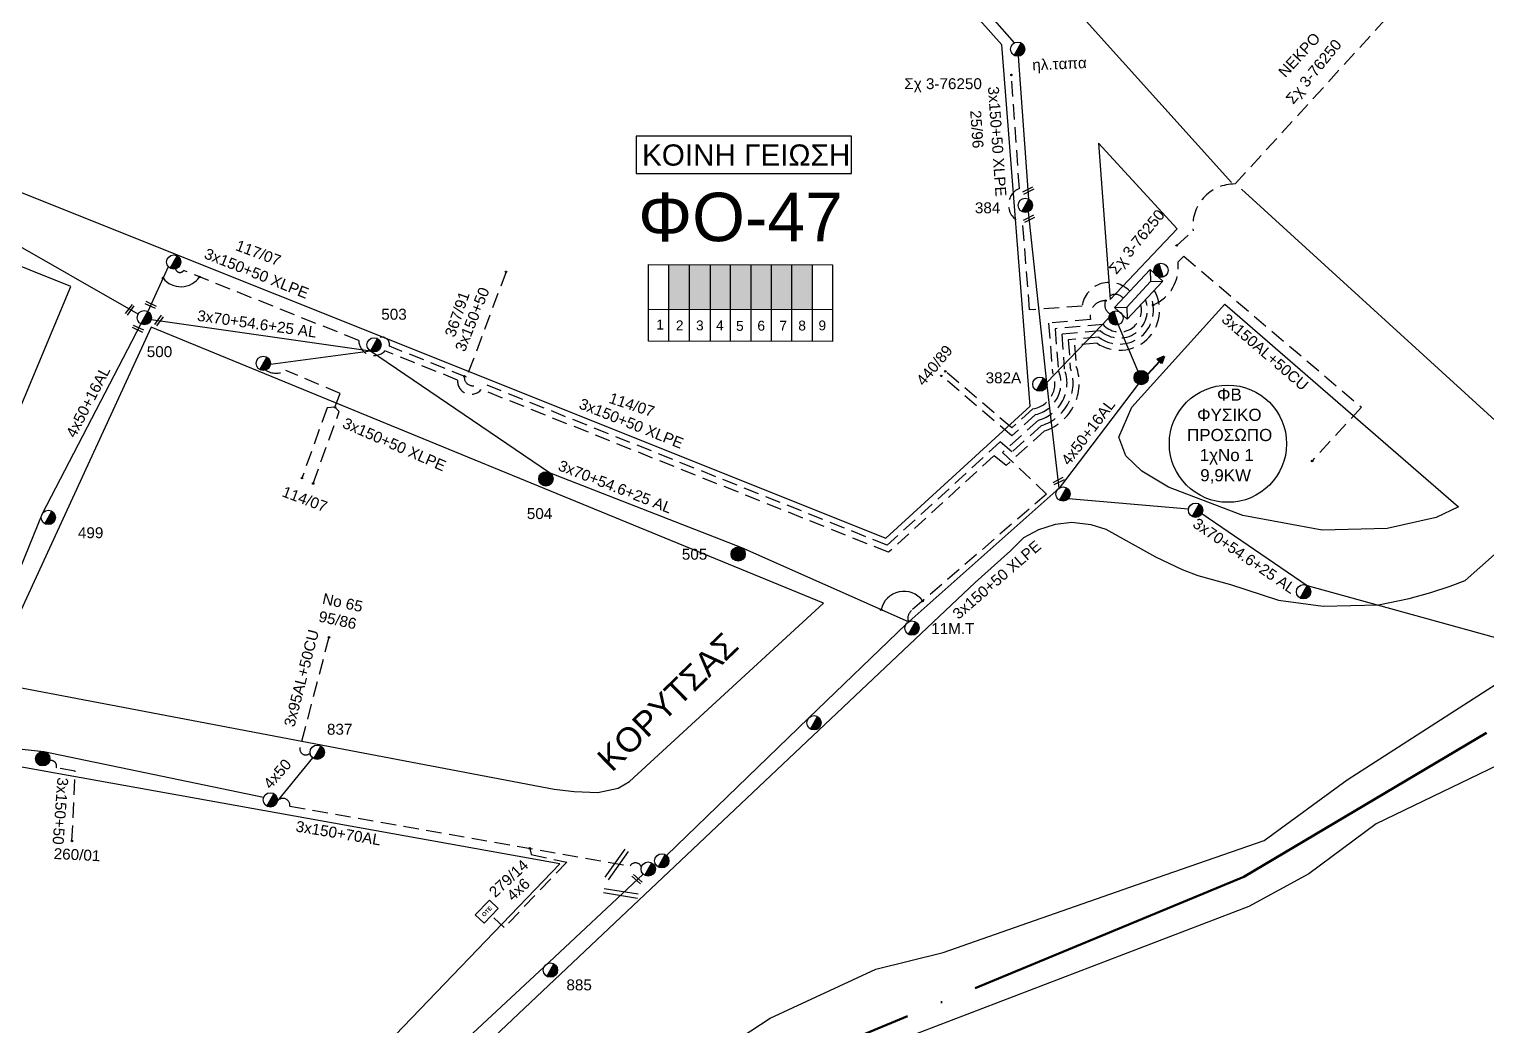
# Model space of a CAD drawing. Header units: millimetres. Extents: x 4998 to 7216, y 1887 to 2914.
# Drawn here: x 6443.3 to 6683.8, y 2563.5 to 2728 of the extents above; entities that cross this region are included whole.
import ezdxf
from ezdxf.enums import TextEntityAlignment as Align

# ---------------------------------------------------------------- set-up
doc = ezdxf.new("R2010")
doc.units = ezdxf.units.MM
doc.linetypes.add('ACAD_ISO04W100', pattern=[30, 24, -3, 0, -3])
doc.linetypes.add('DASHED', pattern=[19.05, 12.7, -6.35])
for name, color, linetype, lineweight in [('3x150+50', 7, 'Continuous', 30), ('3x150+50 XLPE', 7, 'SYN_LINE', 30), ('3x150+70AL', 7, 'DASHED', 30), ('3x150AL+50CU', 7, 'Continuous', 30), ('3x70+54.6+25 AL', 7, 'SYN_LINE', 30), ('3x95AL+50CU', 7, 'Continuous', 30), ('4x120+25 AL', 7, 'SYN_LINE', 30), ('4x50', 7, 'Continuous', 30), ('4x50+16AL', 7, 'Continuous', 30), ('4x6', 7, 'SYN_LINE', 30), ('Υπόβαθρο ΔΕΗ', 7, 'Continuous', 30)]:
    doc.layers.add(name, color=color, linetype=linetype, lineweight=lineweight)
for name, color, linetype in [('Pillar OTE', 7, 'Continuous'), ('text οδών', 7, 'Continuous'), ('text_kalodion', 7, 'Continuous'), ('Άγνωστα', 7, 'Continuous'), ('ΑΓΝΩΣΤΟ ΕΝΑΕΡΙΟ ΚΑΛΩΔΙΟ', 7, 'Continuous'), ('Επίτονοι', 7, 'Continuous'), ('Επιγραφές - Σχήματα', 7, 'Continuous'), ('Καλώδια ΧΤ   3x150AL+50CU', 7, 'DASHED'), ('Μηχανική τομή', 7, 'Continuous'), ('ΝΕΚΡΟ', 7, 'DASHED'), ('Στύλος Ξύλινος', 7, 'Continuous'), ('Στύλος Ξύλινος @ 1', 7, 'Continuous'), ('Στύλος ΦΜ', 7, 'Continuous'), ('Στύλος ΦΜ @ 1', 7, 'Continuous'), ('Συνδέσεις', 7, 'Continuous'), ('Τομή', 7, 'Continuous'), ('Υποσταθμός εναέριος 2 στύλων', 7, 'Continuous'), ('Υποσταθμός πόλεως', 7, 'Continuous')]:
    doc.layers.add(name, color=color, linetype=linetype)
doc.styles.add('arial', font='ARIAL.TTF')
doc.styles.get("Standard").update_dxf_attribs({"font": 'ARIAL.TTF'})
doc.linetypes.add('PRANES_1r', pattern='A,0.5,[137,SPECLINE.shx,S=1,R=180,X=0,Y=0],0.5', length=1)
doc.linetypes.add('SYN_LINE', pattern='A,0.5,-0.0001,["/\\/\\/\\/",Standard,S=0.1,R=0,X=0,Y=-0.05],-0.25', length=0.7501)

# ---------------------------------------------------------------- blocks, each defined once
blk = doc.blocks.new('ΥΠΑΡΧΩΝ ΤΣΙΜΕΝΤΕΝΙΟΣ ΣΤΥΛΟΣ')
at = {"layer": 'Στύλος ΦΜ'}
blk.add_hatch(color=7, dxfattribs=at).paths.add_polyline_path([(-1.29, -2.28, 0.574793), (2.62, 0, 0.268822), (1.3, 2.27)])
at = {"layer": 'Στύλος ΦΜ', "color": 7}
blk.add_line((-1.29, -2.28), (1.3, 2.27), dxfattribs=at)
blk.add_circle((0, 0), 2.62, dxfattribs=at)
at = {"layer": 'Στύλος ΦΜ', "flags": 4}
for tag, p in [('ΑΡΙΘΜΟΣ', (-4.68, 8.05)), ('ΤΥΠΟΣ', (-4.91, 3.03))]:
    blk.add_attdef(tag, p, '', height=4, dxfattribs=at)
blk = doc.blocks.new('ΥΠΑΡΧΩΝ ΞΥΛΙΝΟΣ ΣΤΥΛΟΣ')
at = {"layer": 'Στύλος Ξύλινος'}
h = blk.add_hatch(color=7, dxfattribs=at)
h.paths.add_polyline_path([(-2.62, 0, 0.270008), (-1.29, -2.28), (1.3, 2.27, 0.576266)])
h.paths.add_polyline_path([(-1.29, -2.28, 0.574793), (2.62, 0, 0.268822), (1.3, 2.27)])
at = {"layer": 'Στύλος Ξύλινος', "color": 7}
blk.add_line((-1.29, -2.28), (1.3, 2.27), dxfattribs=at)
blk.add_circle((0, 0), 2.62, dxfattribs=at)
at = {"layer": 'Στύλος Ξύλινος', "flags": 4}
for tag, p in [('ΑΡΙΘΜΟΣ', (-4.91, 8.6)), ('ΤΥΠΟΣ', (-4.85, 3.39))]:
    blk.add_attdef(tag, p, '', height=4, dxfattribs=at)
blk = doc.blocks.new('ΥΠΟΣΤΑΘΜΟΣ ΕΝΑΕΡΙΟΣ ΕΠΙ 2 ΣΤΥΛΩΝ')
at = {"layer": 'Υποσταθμός εναέριος 2 στύλων', "linetype": 'Continuous'}
for points in [[(-11.97, -2.11, 0.574793), (-8.45, -0.07, 0.268822), (-9.64, 1.98)], [(9.68, -2.15, 0.574793), (13.19, -0.1, 0.268822), (12.01, 1.95)]]:
    blk.add_hatch(color=256, dxfattribs=at).paths.add_polyline_path(points)
for p, q in [((-11.97, -2.11), (-9.64, 1.98)), ((9.68, -2.15), (12.01, 1.95))]:
    blk.add_line(p, q, dxfattribs=at)
for centre in [(-10.81, -0.07), (10.84, -0.1)]:
    blk.add_circle(centre, 2.36, dxfattribs=at)
at = {"layer": 'Υποσταθμός πόλεως', "linetype": 'Continuous', "ltscale": 40}
blk.add_lwpolyline([(-8.57, 2.82), (8.57, 2.82), (8.57, -2.82), (-8.57, -2.82)], close=True, dxfattribs=at)
for points in [[(-5.75, 0), (-8.57, 2.82)], [(-8.57, -2.82), (-5.75, 0)], [(-5.75, 0), (5.75, 0)], [(5.75, 0), (8.57, 2.82)], [(8.57, -2.82), (5.75, 0)]]:
    blk.add_lwpolyline(points, dxfattribs=at)
at = {"layer": 'Υποσταθμός εναέριος 2 στύλων', "ltscale": 40, "flags": 1}
for tag, p in [('ΜΕΤΑΣΧΗΜΑΤΙΣΜΟΣ', (14.09, 2.51)), ('ΙΣΧΥΣ', (14.07, -0.28)), ('ΑΡΙΘΜΟΣ', (14.19, -3))]:
    blk.add_attdef(tag, p, '', height=1.8, dxfattribs=at)
blk = doc.blocks.new('_ΣΥΝΔΕΣΗ')
at = {"layer": 'Συνδέσεις', "linetype": 'SYN_LINE', "ltscale": 40}
blk.add_hatch(color=256, dxfattribs=at).paths.add_polyline_path([(0.5, -0.01, 1), (-0.5, -0.01, 1)])
at = {"layer": 'Συνδέσεις'}
blk.add_circle((0, -0.01), 0.5, dxfattribs=at)
blk = doc.blocks.new('ΕΠΙΤΟΝΟΣ')
at = {"layer": 'Επίτονοι', "lineweight": 40, "ltscale": 40}
blk.add_hatch(color=256, dxfattribs=at).paths.add_polyline_path([(-1.13, 6.47), (0, 9.1), (1.13, 6.47)])
for p, q in [((-1.13, 6.47), (0, 9.1)), ((1.13, 6.47), (-1.13, 6.47)), ((-1.13, 6.47), (0, 6.47)), ((0, 9.1), (1.13, 6.47)), ((0, 6.47), (0, 0))]:
    blk.add_line(p, q, dxfattribs=at)
blk = doc.blocks.new('ΜΗΧΑΝΙΚΗ ΤΟΜΗ')
at = {"layer": 'Μηχανική τομή', "ltscale": 40}
for p, q in [((-1.89, 0.78), (5.68, 0.78)), ((-1.89, -0.78), (5.68, -0.78))]:
    blk.add_line(p, q, dxfattribs=at)
blk = doc.blocks.new('ΤΟΜΗ')
at = {"layer": 'Τομή', "ltscale": 40}
for p, q in [((-5.68, 0), (17.06, 0)), ((-5.68, -2.77), (17.06, -2.77))]:
    blk.add_line(p, q, dxfattribs=at)
blk = doc.blocks.new('A$C01BB34F8')
at = {"layer": 'Άγνωστα', "color": 7}
note = blk.add_mtext_dynamic_manual_height_columns('ηλ.ταπα\\P', width=1.8, gutter_width=12.5, heights=[0.0453, 0], dxfattribs=dict(at, insert=(0.37, 2.43), char_height=1.8, attachment_point=1, rotation=2.4309))
for column, words in zip(note.columns.linked_columns, ['\\P']):
    column.text = words
blk = doc.blocks.new('PILLAR ΟΤΕ')
at = {"layer": 'Pillar OTE', "ltscale": 40}
blk.add_lwpolyline([(-3.31, 2.02), (3.39, 2.02), (3.39, -1.99), (-3.31, -1.99)], close=True, dxfattribs=at)
at = {"layer": 'Pillar OTE', "insert": (-1.81, 0.71), "char_height": 1.3575, "width": 109.961, "attachment_point": 1}
blk.add_mtext('{\\fArial|b1|i0|c161|p34;OTE}', dxfattribs=at)

msp = doc.modelspace()

# ---------------------------------------------------------------- hatches: boundary and pattern name
at = {"layer": 'Καλώδια ΧΤ   3x150AL+50CU', "linetype": 'DASHED', "lineweight": -3, "ltscale": 0.2}
h = msp.add_hatch(color=30, dxfattribs=at)
h.dxf.hatch_style = 1
h.paths.add_polyline_path([(6552.24, 2689.16), (6548.8, 2689.16), (6548.8, 2681.8), (6552.24, 2681.8)])
h = msp.add_hatch(color=1, dxfattribs=at)
h.dxf.hatch_style = 1
h.paths.add_polyline_path([(6552.24, 2681.8), (6555.68, 2681.8), (6555.68, 2689.16), (6552.24, 2689.16)])
h = msp.add_hatch(color=5, dxfattribs=at)
h.dxf.hatch_style = 1
h.paths.add_polyline_path([(6558.98, 2689.16), (6555.68, 2689.16), (6555.68, 2681.8), (6558.98, 2681.79)])
h = msp.add_hatch(color=85, dxfattribs=at)
h.dxf.hatch_style = 1
h.paths.add_polyline_path([(6558.98, 2681.79), (6562.36, 2681.79), (6562.36, 2689.16), (6558.98, 2689.16)])
h = msp.add_hatch(color=6, dxfattribs=at)
h.dxf.hatch_style = 1
h.paths.add_polyline_path([(6562.36, 2681.79), (6565.76, 2681.79), (6565.76, 2689.16), (6562.36, 2689.16)])
h = msp.add_hatch(color=133, dxfattribs=at)
h.dxf.hatch_style = 1
h.paths.add_polyline_path([(6565.7, 2681.79), (6569.1, 2681.79), (6569.1, 2689.16), (6565.7, 2689.16)])
h = msp.add_hatch(color=173, dxfattribs=at)
h.dxf.hatch_style = 1
h.paths.add_polyline_path([(6569.04, 2681.79), (6572.43, 2681.79), (6572.43, 2689.17), (6569.04, 2689.17)])

# ---------------------------------------------------------------- linework, layer by layer
at = {"lineweight": -3, "ltscale": 0.2}
msp.add_circle((6641.05, 2659.61), 9.67, dxfattribs=at)
at = {"layer": '3x150+50', "color": 1, "linetype": 'DASHED', "lineweight": -3, "ltscale": 0.2}
msp.add_lwpolyline([(6450.33, 2594.05), (6450.88, 2605.56), (6447.73, 2606.12, 0.623213), (6446.64, 2607.29, -14.316888)], format="xyb", dxfattribs=at)
at = {"layer": '3x150+50 XLPE', "color": 173, "linetype": 'DASHED', "lineweight": -3, "ltscale": 0.2}
msp.add_lwpolyline([(6624.85, 2684.77, 0.632681), (6616.98, 2682.33, 1.154151), (6616.98, 2682.33), (6608.33, 2681.71), (6607.19, 2696.1, -0.733629), (6606.64, 2701.74), (6605.32, 2720.46)], format="xyb", dxfattribs=at)
at = {"layer": '3x150+50 XLPE', "color": 85, "linetype": 'DASHED', "lineweight": -3, "ltscale": 0.2}
for points in [[(6521.95, 2687.99), (6515.44, 2670.6), (6502.69, 2675.7, 0.695558), (6500.76, 2676.95)], [(6628.17, 2684.19, -0.798367), (6619.73, 2677.22), (6614.69, 2676.78), (6615.04, 2672.15, -0.434794), (6610.29, 2662.62), (6605.42, 2658.25), (6603.47, 2659.91), (6584.84, 2642.85), (6517.61, 2669.74, -0.774102), (6515.07, 2670.75)], [(6493.72, 2665.65), (6494.6, 2667.92), (6485.62, 2671.67, -0.270203), (6482.28, 2671.75, -16.525525)]]:
    msp.add_lwpolyline(points, format="xyb", dxfattribs=at)
at = {"layer": '3x150+50 XLPE', "color": 30, "linetype": 'DASHED', "lineweight": -3, "ltscale": 0.2}
msp.add_lwpolyline([(6621.61, 2681.03, -1.212825), (6623.78, 2683.62, 12.432422)], format="xyb", dxfattribs=at)
at = {"layer": '3x150+50 XLPE', "color": 133, "linetype": 'DASHED', "lineweight": -3, "ltscale": 0.2}
msp.add_lwpolyline([(6627.43, 2683.41, -0.798676), (6620.05, 2678.25), (6613.62, 2677.69), (6614.05, 2671.93, -0.451681), (6609.8, 2663.52), (6603.85, 2658.18), (6611.13, 2651.3), (6588.82, 2632.06, 0.314459), (6588.34, 2630.21, 4.28013)], format="xyb", dxfattribs=at)
at = {"layer": '3x150+50 XLPE', "color": 85, "linetype": 'DASHED', "lineweight": -3, "ltscale": 0.2}
msp.add_lwpolyline([(6490.12, 2653.05), (6494.41, 2664.93), (6493.72, 2665.65), (6492.41, 2665.52), (6488.27, 2653.94)], dxfattribs=at)
at = {"layer": '3x150+70AL', "color": 1, "linetype": 'DASHED', "lineweight": -3, "ltscale": 0.2}
msp.add_lwpolyline([(6484.22, 2600.62, -0.760456), (6486.28, 2599.81), (6542.42, 2589.92, -0.65941), (6544.27, 2589.72, -0.296997)], format="xyb", dxfattribs=at)
at = {"layer": '3x150AL+50CU', "color": 133, "linetype": 'DASHED', "lineweight": -3, "ltscale": 0.2}
msp.add_lwpolyline([(6628.71, 2682.52, 0.336066), (6632.81, 2689.61), (6633.77, 2690.54), (6663.09, 2665.62), (6654.95, 2656.76)], format="xyb", dxfattribs=at)
at = {"layer": '3x150AL+50CU', "color": 5, "linetype": 'DASHED', "lineweight": -3, "ltscale": 0.2}
msp.add_lwpolyline([(6628.9, 2684.96, -0.795743), (6619.45, 2676.19), (6615.76, 2675.87), (6616.03, 2672.36, -0.421258), (6610.8, 2661.73), (6604.45, 2656.02), (6602.44, 2657.62), (6585.05, 2641.69), (6517.85, 2668.56, -0.733984), (6513.96, 2670.12), (6501.96, 2674.92, -0.668004), (6497.65, 2676.64), (6468.74, 2688.2, -0.665503), (6467.42, 2688.45)], format="xyb", dxfattribs=at)
at = {"layer": '3x150AL+50CU', "color": 6, "linetype": 'DASHED', "lineweight": -3, "ltscale": 0.2}
msp.add_lwpolyline([(6626.66, 2682.58, -0.792127), (6620.44, 2679.29), (6612.54, 2678.6), (6613.07, 2671.69, -0.473558), (6609.32, 2664.44), (6605.39, 2660.91), (6593.76, 2670.81)], format="xyb", dxfattribs=at)
at = {"layer": '3x150AL+50CU', "color": 30, "linetype": 'DASHED', "lineweight": -3, "ltscale": 0.2}
msp.add_lwpolyline([(6620.85, 2683.21, 0.497284), (6618.39, 2680.11), (6611.47, 2679.51), (6612.09, 2671.44, -0.503466), (6608.86, 2665.37), (6605.37, 2662.23), (6594.41, 2671.57)], format="xyb", dxfattribs=at)
at = {"layer": '3x70+54.6+25 AL', "color": 5, "linetype": 'SYN_LINE', "lineweight": -3, "ltscale": 10}
msp.add_lwpolyline([(6466.21, 2688.83), (6462.84, 2681.43)], dxfattribs=at)
at = {"layer": '3x70+54.6+25 AL', "color": 133, "linetype": 'SYN_LINE', "lineweight": -3, "ltscale": 20}
msp.add_lwpolyline([(6482.83, 2537.28), (6514.11, 2560.1), (6528.22, 2573.28), (6544.59, 2588.57)], dxfattribs=at)
at = {"layer": '3x95AL+50CU', "color": 1, "linetype": 'DASHED', "lineweight": -3, "ltscale": 0.2}
msp.add_lwpolyline([(6492.72, 2627.66), (6487.94, 2609.5, 0.773924), (6489.62, 2608.56, 1.354712)], format="xyb", dxfattribs=at)
at = {"layer": '4x120+25 AL', "color": 30, "linetype": 'SYN_LINE', "lineweight": -3, "ltscale": 20}
for points in [[(6605.85, 2725.79), (6586.36, 2747.97), (6564.7, 2771.83), (6543.19, 2795.28), (6518.92, 2821.84), (6496.88, 2846.35), (6476.39, 2869.15), (6458.01, 2894.56)], [(6608.2, 2699.97), (6606.52, 2723.56)], [(6613.23, 2652.3), (6611.17, 2669.69), (6608.12, 2697.89)], [(6621.4, 2680.41), (6611.17, 2669.69)]]:
    msp.add_lwpolyline(points, dxfattribs=at)
at = {"layer": '4x120+25 AL', "color": 133, "linetype": 'SYN_LINE', "lineweight": -3, "ltscale": 20}
for points in [[(6461.25, 2681.01), (6438.77, 2693.87), (6403.66, 2707.85), (6372.32, 2717.66)], [(6588.34, 2630.21), (6560.82, 2642.42), (6529.11, 2654.83), (6499.59, 2674.91), (6463.39, 2680.08)]]:
    msp.add_lwpolyline(points, dxfattribs=at)
at = {"layer": '4x120+25 AL', "color": 85, "linetype": 'SYN_LINE', "lineweight": -3, "ltscale": 20}
msp.add_lwpolyline([(6499.59, 2674.91), (6483.07, 2672.69)], dxfattribs=at)
at = {"layer": '4x120+25 AL', "color": 7, "linetype": 'SYN_LINE', "lineweight": -3, "ltscale": 20}
for points in [[(6614.76, 2650.56), (6634.55, 2648.85)], [(6636.76, 2648.11), (6654.1, 2636.19), (6689.36, 2626.48)]]:
    msp.add_lwpolyline(points, dxfattribs=at)
at = {"layer": '4x50', "color": 1, "linetype": 'Continuous', "lineweight": -3, "ltscale": 0.2}
msp.add_lwpolyline([(6484.22, 2600.62), (6490.05, 2607.78)], dxfattribs=at)
at = {"layer": '4x50+16AL', "color": 5, "linetype": 'Continuous', "lineweight": -3, "ltscale": 0.2}
msp.add_lwpolyline([(6461.68, 2679.39), (6445.42, 2648.04), (6430.51, 2611.43)], dxfattribs=at)
at = {"layer": '4x50+16AL', "color": 1, "linetype": 'Continuous', "lineweight": -3, "ltscale": 0.2}
for points in [[(6622.92, 2679.23), (6626.17, 2671.56)], [(6626.26, 2669.45), (6613.23, 2652.3), (6587.94, 2629.85), (6571.84, 2614.29), (6548.44, 2591.63)]]:
    msp.add_lwpolyline(points, dxfattribs=at)
at = {"layer": '4x6', "color": 1, "linetype": 'DASHED', "lineweight": -3, "ltscale": 0.2}
msp.add_lwpolyline([(6525.85, 2592.84), (6526.11, 2591.79), (6531.98, 2590.57), (6521.63, 2579.74), (6519.91, 2581.38)], dxfattribs=at)
at = {"layer": 'Pillar OTE', "lineweight": -3, "ltscale": 40}
for points in [[(6545.47, 2676.52), (6545.47, 2689.17), (6575.81, 2689.16), (6575.8, 2676.5), (6545.47, 2676.53)], [(6548.8, 2676.52), (6548.8, 2689.16)], [(6552.24, 2676.52), (6552.24, 2689.16)], [(6555.68, 2676.52), (6555.68, 2689.16)], [(6558.98, 2676.51), (6558.98, 2689.16)], [(6562.36, 2676.51), (6562.36, 2689.16)], [(6565.76, 2676.51), (6565.76, 2689.16)], [(6569.1, 2676.5), (6569.1, 2689.16)], [(6572.48, 2676.5), (6572.49, 2689.16)], [(6545.47, 2681.81), (6575.8, 2681.78)]]:
    msp.add_lwpolyline(points, dxfattribs=at)
at = {"layer": 'ΑΓΝΩΣΤΟ ΕΝΑΕΡΙΟ ΚΑΛΩΔΙΟ', "color": 1, "linetype": 'Continuous', "lineweight": -3, "ltscale": 0.2}
msp.add_lwpolyline([(6481.95, 2601.22), (6445.66, 2608.78), (6431.82, 2610.23)], dxfattribs=at)
at = {"layer": 'Επιγραφές - Σχήματα', "color": 190, "lineweight": -3}
msp.add_lwpolyline([(6543.42, 2704.19), (6578.93, 2704.19), (6578.93, 2710.36), (6543.42, 2710.36)], close=True, dxfattribs=at)
at = {"layer": 'ΝΕΚΡΟ', "color": 251, "linetype": 'DASHED', "lineweight": -3, "ltscale": 0.2}
msp.add_lwpolyline([(6632.6, 2692.34), (6635.29, 2694.73, -0.451973), (6642.24, 2702.48), (6683.07, 2747.22)], format="xyb", dxfattribs=at)
at = {"layer": 'Υπόβαθρο ΔΕΗ', "color": 1, "linetype": 'ACAD_ISO04W100', "lineweight": 50, "ltscale": 2}
msp.add_lwpolyline([(6875.63, 2894.56), (6877.34, 2846.94), (6789.46, 2728.42), (6770.52, 2707.68), (6735.34, 2642.61), (6643.69, 2588.11), (6538.68, 2544.64), (6459.34, 2483.54), (6366.41, 2440.13), (6240.21, 2423.29), (6175.15, 2420.75), (6157.42, 2411.94), (6117.06, 2377.02), (6097.86, 2354.42), (6056.76, 2253.54), (6013.41, 2177.22), (5914.93, 2205.37), (5712.02, 2301.75), (5516.53, 2394.53), (5477.12, 2307.98), (5198.63, 2458.37), (5075.92, 2223.97), (5041.82, 2232.51)], dxfattribs=at)
at = {"layer": 'Υπόβαθρο ΔΕΗ', "color": 7, "lineweight": -3}
for points in [[(6288.81, 2740), (6256.7, 2681.07), (6350.17, 2647.41), (6380.79, 2637.51), (6424.23, 2623.63), (6450.14, 2685.57), (6402.3, 2704.77), (6384.78, 2711.43), (6366.11, 2718.12), (6337.44, 2728.98), (6304.38, 2751.56), (6277.69, 2766.28), (6260.78, 2773.93), (6254.06, 2776.39), (6244.95, 2779.61), (6195.54, 2802.43), (6081.43, 2858.71), (6081.43, 2858.71), (6013.51, 2770.41), (6038.31, 2763.87), (6242.81, 2687.34), (6276.04, 2746.23)], [(6514.24, 2767.54), (6539.95, 2796.32), (6495.73, 2844.63), (6383.5, 2724.44), (6584.62, 2644.01), (6608.42, 2665.81), (6603.75, 2725.47), (6546.94, 2789.21), (6520.82, 2759.82)], [(6679.32, 2743.78), (6628.34, 2796), (6591.87, 2843.38), (6591.36, 2843.91), (6590.88, 2844.06), (6590.13, 2844.03), (6589.52, 2843.87), (6557.23, 2796.52), (6641.65, 2702.73)], [(6619.71, 2709.21), (6621.63, 2683.39), (6632.67, 2695.09), (6619.71, 2709.21)], [(6688.86, 2660.03), (6643.26, 2701.65)], [(6512.11, 2554.3), (6599.34, 2636.7), (6605.15, 2641.95), (6607.36, 2644.12), (6609.84, 2645.45), (6612.62, 2646.32), (6615.32, 2646.64), (6618.42, 2646.28), (6620.9, 2645.52), (6629.09, 2640.95), (6633.47, 2638.87), (6636.06, 2637.84), (6641.48, 2636.4), (6649.38, 2633.8), (6656.77, 2632.79), (6665.9, 2633), (6670.97, 2634.09), (6674.52, 2635.03), (6677.71, 2636.11), (6680.17, 2637.06), (6694.68, 2649.92)], [(6434.81, 2517.33), (6444.28, 2517.91), (6456.19, 2520.85), (6459.18, 2522.15), (6463.59, 2524.42), (6469.49, 2528.37), (6476.43, 2533.94), (6479.22, 2536.6), (6530.82, 2590.26), (6433.44, 2607.76)]]:
    msp.add_lwpolyline(points, dxfattribs=at)
for points in [[(6679.08, 2649.17), (6675.42, 2647.43), (6667.34, 2645.62), (6656.59, 2645.37), (6643.52, 2647.74), (6631.25, 2652.45), (6626.84, 2655.09), (6624.2, 2657.63), (6623.06, 2660.7), (6625.18, 2665.67), (6640.56, 2682.66)], [(6463.42, 2678.85), (6436.44, 2620.37), (6529.91, 2602.6), (6533.17, 2602.22), (6537.08, 2602.06), (6540.45, 2602.76), (6542.3, 2603.85), (6574.32, 2633.31)]]:
    msp.add_lwpolyline(points, close=True, dxfattribs=at)
at = {"layer": 'Υπόβαθρο ΔΕΗ', "linetype": 'PRANES_1r', "lineweight": -3, "ltscale": 0.2}
for points in [[(6434.9, 2478.8), (6454.46, 2488.44), (6489.25, 2507.44), (6498.08, 2515.5), (6513.11, 2531.52), (6528.64, 2543.39), (6536.49, 2547.57), (6551.17, 2555.41), (6565.53, 2564.8), (6582.93, 2572.9), (6594.04, 2575.64), (6606.93, 2580.14), (6629.43, 2587.99), (6647.01, 2594.13), (6660.72, 2604.12), (6691.54, 2623.96), (6706.98, 2633.73), (6738.15, 2653.35)], [(6742.07, 2644.92), (6729.85, 2628.89), (6716.49, 2621.47), (6665.51, 2596.88), (6654.41, 2588.6), (6644.48, 2583.23), (6585.03, 2560.47), (6565.6, 2553.57), (6553.11, 2546.66), (6540.07, 2539.45), (6530.26, 2533.49), (6526.49, 2531.2), (6523.75, 2528.11), (6519.74, 2524.55), (6517.05, 2522.17), (6510.12, 2515.63), (6504.17, 2511.02), (6495.58, 2503.52), (6486.95, 2497.04), (6471.53, 2486.6), (6465.31, 2482.38), (6443.26, 2469.48)]]:
    msp.add_lwpolyline(points, dxfattribs=at)
at = {"layer": 'Υπόβαθρο ΔΕΗ', "lineweight": -3}
for centre, radius, start, end in [((6468.29, 2689.26), 3.74, 218.2922, 325.6018), ((6587.59, 2631.39), 3.85, 36.4248, 167.577)]:
    msp.add_arc(centre, radius, start, end, dxfattribs=at)

# ---------------------------------------------------------------- block references
at = {"layer": '4x50', "color": 5, "linetype": 'Continuous', "lineweight": -3, "ltscale": 0.2}
msp.add_blockref('A$C01BB34F8', (6594.07, 2719.99), dxfattribs=at)
at = {"layer": 'Pillar OTE', "xscale": 0.5, "yscale": 0.5, "zscale": 0.5, "rotation": 46}
msp.add_blockref('PILLAR ΟΤΕ', (6518.75, 2582.36), dxfattribs=at)
at = {"layer": 'Επίτονοι', "lineweight": -3, "xscale": 0.449999999999818, "yscale": 0.449999999999818, "zscale": 0.449999999999818, "rotation": 318.0548903740142}
msp.add_blockref('ΕΠΙΤΟΝΟΣ', (6627.79, 2671.04), dxfattribs=at)
at = {"layer": 'Μηχανική τομή', "lineweight": -3}
for p, xscale, yscale, zscale, rotation in [((6607.7, 2701.2), 0.2499999999999676, 0.2499999999999676, 0.2499999999999676, 26.56449752990195), ((6607.85, 2696.56), 0.2499999999999676, 0.2499999999999676, 0.2499999999999676, 26.56449752990195), ((6459.61, 2681.35), 0.2499999999999677, 0.2499999999999677, 0.2499999999999677, 53.94283530958715), ((6462.85, 2682.75), 0.2499999999999677, 0.2499999999999677, 0.2499999999999677, 335.5582107174905), ((6464.44, 2679.54), 0.2499999999999677, 0.2499999999999677, 0.2499999999999677, 53.94283530958715), ((6460.75, 2678.81), 0.2499999999999677, 0.2499999999999677, 0.2499999999999677, 335.5582107174905), ((6612.7, 2653.26), 0.2499999999999676, 0.2499999999999676, 0.2499999999999676, 26.56449752990195), ((6543.18, 2588.06), 0.2499999999999677, 0.2499999999999677, 0.2499999999999677, 318.7364036934031)]:
    msp.add_blockref('ΜΗΧΑΝΙΚΗ ΤΟΜΗ', p, dxfattribs=dict(at, xscale=xscale, yscale=yscale, zscale=zscale, rotation=rotation))
at = {"layer": 'Στύλος Ξύλινος @ 1', "lineweight": -3, "ltscale": 40, "xscale": 0.4499999999997463, "yscale": 0.4499999999997463, "zscale": 0.4499999999997463}
for p in [(6626.73, 2670.53), (6445.51, 2607.61)]:
    msp.add_blockref('ΥΠΑΡΧΩΝ ΞΥΛΙΝΟΣ ΣΤΥΛΟΣ', p, dxfattribs=at)
at = {"layer": 'Στύλος Ξύλινος @ 1', "lineweight": -3, "ltscale": 40}
ref = msp.add_blockref('ΥΠΑΡΧΩΝ ΞΥΛΙΝΟΣ ΣΤΥΛΟΣ', (6528.52, 2653.81), dxfattribs=dict(at, xscale=0.4499999999997463, yscale=0.4499999999997463, zscale=0.4499999999997463))
ref.add_attrib('ΤΥΠΟΣ', '504', (6525.38, 2647.18), dxfattribs={"layer": 'Στύλος Ξύλινος', "height": 1.8, "flags": 4})
ref = msp.add_blockref('ΥΠΑΡΧΩΝ ΞΥΛΙΝΟΣ ΣΤΥΛΟΣ', (6560.24, 2641.4), dxfattribs=dict(at, xscale=0.4499999999997463, yscale=0.4499999999997463, zscale=0.4499999999997463))
ref.add_attrib('ΤΥΠΟΣ', '505', (6550.95, 2640.47), dxfattribs={"layer": 'Στύλος Ξύλινος', "height": 1.8, "flags": 4})
at = {"layer": 'Στύλος ΦΜ @ 1', "lineweight": -3, "ltscale": 40}
for p, xscale, yscale, zscale in [((6606.36, 2724.73), 0.450000000000137, 0.450000000000137, 0.450000000000137), ((6467.12, 2689.59), 0.4500000000001703, 0.4500000000001703, 0.4500000000001703), ((6481.9, 2672.87), 0.4500000000001703, 0.4500000000001703, 0.4500000000001703), ((6613.84, 2651.3), 0.4500000000003782, 0.4500000000003782, 0.4500000000003782), ((6635.71, 2648.64), 0.4500000000003782, 0.4500000000003782, 0.4500000000003782), ((6653.52, 2635.17), 0.4500000000003782, 0.4500000000003782, 0.4500000000003782), ((6572.76, 2613.55), 0.4500000000003782, 0.4500000000003782, 0.4500000000003782), ((6483.06, 2600.83), 0.4500000000001703, 0.4500000000001703, 0.4500000000001703), ((6545.4, 2589.41), 0.4500000000003782, 0.4500000000003782, 0.4500000000003782), ((6547.64, 2590.77), 0.4500000000003782, 0.4500000000003782, 0.4500000000003782)]:
    msp.add_blockref('ΥΠΑΡΧΩΝ ΤΣΙΜΕΝΤΕΝΙΟΣ ΣΤΥΛΟΣ', p, dxfattribs=dict(at, xscale=xscale, yscale=yscale, zscale=zscale))
ref = msp.add_blockref('ΥΠΑΡΧΩΝ ΤΣΙΜΕΝΤΕΝΙΟΣ ΣΤΥΛΟΣ', (6607.61, 2698.95), dxfattribs=dict(at, xscale=0.4500000000000933, yscale=0.4500000000000933, zscale=0.4500000000000933))
ref.add_attrib('ΤΥΠΟΣ', '384', (6599.3, 2697.65), dxfattribs={"layer": 'Στύλος ΦΜ', "height": 1.8, "flags": 4})
ref = msp.add_blockref('ΥΠΑΡΧΩΝ ΤΣΙΜΕΝΤΕΝΙΟΣ ΣΤΥΛΟΣ', (6500.17, 2675.93), dxfattribs=dict(at, xscale=0.4500000000001703, yscale=0.4500000000001703, zscale=0.4500000000001703))
ref.add_attrib('ΤΥΠΟΣ', '503', (6501.36, 2680.08), dxfattribs={"layer": 'Στύλος ΦΜ', "height": 1.8, "flags": 4})
ref = msp.add_blockref('ΥΠΑΡΧΩΝ ΤΣΙΜΕΝΤΕΝΙΟΣ ΣΤΥΛΟΣ', (6462.26, 2680.41), dxfattribs=dict(at, xscale=0.4500000000003614, yscale=0.4500000000003614, zscale=0.4500000000003614))
ref.add_attrib('ΤΥΠΟΣ', '500', (6462.67, 2673.91), dxfattribs={"layer": 'Στύλος ΦΜ', "height": 1.8, "flags": 4})
ref = msp.add_blockref('ΥΠΑΡΧΩΝ ΤΣΙΜΕΝΤΕΝΙΟΣ ΣΤΥΛΟΣ', (6610.02, 2669.44), dxfattribs=dict(at, xscale=0.4500000000000933, yscale=0.4500000000000933, zscale=0.4500000000000933))
ref.add_attrib('ΤΥΠΟΣ', '382A', (6601.07, 2669.59), dxfattribs={"layer": 'Στύλος ΦΜ', "height": 1.8, "flags": 4})
ref = msp.add_blockref('ΥΠΑΡΧΩΝ ΤΣΙΜΕΝΤΕΝΙΟΣ ΣΤΥΛΟΣ', (6446.43, 2647.44), dxfattribs=dict(at, xscale=0.4500000000003614, yscale=0.4500000000003614, zscale=0.4500000000003614))
ref.add_attrib('ΤΥΠΟΣ', '499', (6451.31, 2644.02), dxfattribs={"layer": 'Στύλος ΦΜ', "height": 1.8, "flags": 4})
ref = msp.add_blockref('ΥΠΑΡΧΩΝ ΤΣΙΜΕΝΤΕΝΙΟΣ ΣΤΥΛΟΣ', (6588.92, 2629.18), dxfattribs=dict(at, xscale=0.4500000000003782, yscale=0.4500000000003782, zscale=0.4500000000003782))
ref.add_attrib('ΤΥΠΟΣ', '11M.T', (6592.09, 2628.2), dxfattribs={"layer": 'Στύλος ΦΜ', "height": 1.8, "flags": 4})
ref = msp.add_blockref('ΥΠΑΡΧΩΝ ΤΣΙΜΕΝΤΕΝΙΟΣ ΣΤΥΛΟΣ', (6490.79, 2608.69), dxfattribs=dict(at, xscale=0.4500000000001703, yscale=0.4500000000001703, zscale=0.4500000000001703))
ref.add_attrib('ΤΥΠΟΣ', '837', (6492.4, 2611.58), dxfattribs={"layer": 'Στύλος ΦΜ', "height": 1.8, "flags": 4})
ref = msp.add_blockref('ΥΠΑΡΧΩΝ ΤΣΙΜΕΝΤΕΝΙΟΣ ΣΤΥΛΟΣ', (6529.27, 2572.73), dxfattribs=dict(at, xscale=0.4500000000003782, yscale=0.4500000000003782, zscale=0.4500000000003782))
ref.add_attrib('ΤΥΠΟΣ', '885', (6531.91, 2569.39), dxfattribs={"layer": 'Στύλος ΦΜ', "height": 1.8, "flags": 4})
at = {"layer": 'Συνδέσεις', "lineweight": -3, "xscale": 0.25, "yscale": 0.25, "zscale": 0.25}
for p in [(6605.33, 2720.47), (6632.6, 2692.34), (6632.6, 2692.34), (6465.36, 2686.95), (6471.38, 2687.15), (6521.95, 2687.99), (6620.85, 2683.21), (6628.71, 2682.52), (6515.07, 2670.75), (6593.76, 2670.81), (6594.41, 2671.57), (6493.72, 2665.65), (6654.95, 2656.77), (6488.27, 2653.95), (6490.12, 2653.05), (6590.68, 2633.67), (6583.83, 2632.22), (6492.72, 2627.66), (6450.33, 2594.05), (6525.85, 2592.84)]:
    msp.add_blockref('_ΣΥΝΔΕΣΗ', p, dxfattribs=at)
at = {"layer": 'Τομή', "lineweight": -3, "xscale": 0.2499999999999995, "yscale": 0.2499999999999995, "zscale": 0.2499999999999995}
for p, rotation in [((6541.29, 2591.13), 234.6119635683451), ((6539.55, 2585.98), 350.7864588052477)]:
    msp.add_blockref('ΤΟΜΗ', p, dxfattribs=dict(at, rotation=rotation))
at = {"layer": 'Υποσταθμός εναέριος 2 στύλων', "lineweight": -3, "xscale": 0.4999999999997979, "yscale": 0.4999999999997979, "zscale": 0.4999999999997979, "rotation": 226.8057221850891}
msp.add_blockref('ΥΠΟΣΤΑΘΜΟΣ ΕΝΑΕΡΙΟΣ ΕΠΙ 2 ΣΤΥΛΩΝ', (6626.32, 2684.27), dxfattribs=at)

# ---------------------------------------------------------------- texts
at = {"lineweight": -3, "ltscale": 30, "char_height": 1.63, "width": 11.2573, "attachment_point": 1}
for s, insert in [('1', (6546.72, 2680.09)), ('2', (6549.96, 2679.95)), ('3', (6553.29, 2679.95)), ('4', (6556.59, 2679.95)), ('5', (6559.89, 2679.87)), ('6', (6563.41, 2679.9)), ('7', (6567.04, 2679.9)), ('8', (6570.16, 2679.93)), ('9', (6573.49, 2679.95))]:
    msp.add_mtext(s, dxfattribs=dict(at, insert=insert))
at = {"layer": 'text οδών', "lineweight": -3}
msp.add_text('ΚΟΡΥΤΣΑΣ', height=4, rotation=44.3451, dxfattribs=at).set_placement((6548.58, 2617.02), align=Align.MIDDLE_CENTER)
at = {"layer": 'text_kalodion', "linetype": 'Continuous', "lineweight": -3, "ltscale": 0.2}
for s, rotation, p in [('ΝΕΚΡΟ', 47.6259, (6652.81, 2723.78)), ('3x150+50 XLPE', 274.0326, (6602.98, 2709.48)), ('3x150+50 XLPE', 338.2027, (6480.79, 2687.73)), ('3x150+50 ', 68.2027, (6516.49, 2680.46)), ('3x70+54.6+25 AL', 351.87, (6480.86, 2679.4)), ('3x150AL+50CU', 319.2138, (6647.18, 2674.75)), ('4x50+16AL', 62.5825, (6452.98, 2666.53)), ('3x150+50 XLPE', 338.2027, (6542.62, 2662.96)), ('4x50+16AL', 52.7692, (6617.98, 2661.53)), ('3x150+50 XLPE', 336.3189, (6503.52, 2659.5)), ('3x70+54.6+25 AL', 338.6348, (6539.96, 2652.52)), ('3x70+54.6+25 AL', 325.4967, (6643.76, 2641.12)), ('3x150+50 XLPE', 40.7645, (6602.91, 2637.16)), ('3x95AL+50CU', 75.5797, (6488.19, 2620.92)), ('4x50', 49.0512, (6484.21, 2605.13)), ('3x150+50', 265.7891, (6448.43, 2598.98)), ('3x150+70AL', 350.5193, (6494.29, 2595.35)), ('4x6', 43, (6523.96, 2586.04))]:
    msp.add_text(s, height=1.8, rotation=rotation, dxfattribs=at).set_placement(p, align=Align.MIDDLE_CENTER)
at = {"layer": 'Επιγραφές - Σχήματα', "color": 190, "lineweight": -3, "insert": (6544.38, 2709.01), "char_height": 3.5, "width": 35.1311, "attachment_point": 1}
msp.add_mtext('KOINH ΓΕΙΩΣΗ', dxfattribs=at)
at = {"layer": 'Επιγραφές - Σχήματα', "lineweight": -3, "insert": (6543.74, 2701.04), "char_height": 8, "width": 15.5504, "attachment_point": 1, "style": 'arial'}
msp.add_mtext('ΦO-47', dxfattribs=at)
at = {"layer": 'Υπόβαθρο ΔΕΗ', "lineweight": -3, "char_height": 1.8, "attachment_point": 1, "style": 'arial'}
for s, insert, width, rotation in [('Σχ 3-76250', (6650.43, 2716.66), 13.3573, 50.698), ('25/96', (6600.31, 2714.71), 9.1232, 274), ('Σχ 3-76250', (6621.25, 2688.57), 13.3573, 50.698), ('117/07', (6477.8, 2693.29), 9.1232, 339.4995), ('367/91', (6511.78, 2677.65), 9.1232, 71.0632), ('440/89', (6589.46, 2670.17), 9.1232, 50.3198), ('114/07', (6539.33, 2668.1), 9.1232, 341.754), ('114/07', (6485.46, 2652.66), 9.1232, 339.4995), ('No 65\\P95/86', (6491.9, 2634.98), 9.1232, 347.8933), ('260/01', (6447.37, 2592.88), 9.1232, 357.1009), ('279/14', (6518.93, 2585.91), 9.1232, 42.772)]:
    msp.add_mtext(s, dxfattribs=dict(at, insert=insert, width=width, rotation=rotation))
at = {"layer": 'Υπόβαθρο ΔΕΗ', "lineweight": -3, "insert": (6587.65, 2719.93), "char_height": 1.8, "width": 13.3573, "attachment_point": 1, "style": 'arial'}
msp.add_mtext('Σχ 3-76250', dxfattribs=at)
at = {"layer": 'Υπόβαθρο ΔΕΗ', "lineweight": -3, "char_height": 2, "width": 17.2548, "attachment_point": 1}
for s, insert in [('{\\W8.64836; }ΦΒ \\P{\\W4.42067; }ΦΥΣΙΚΟ \\P{\\W2.28183; }ΠΡΟΣΩΠΟ', (6632.53, 2668.72)), ('{\\W5.64925; }1χΝο 1\\P{\\W5.75643; }9,9KW', (6632.01, 2658.74))]:
    msp.add_mtext(s, dxfattribs=dict(at, insert=insert))

doc.saveas('drawing.dxf')
